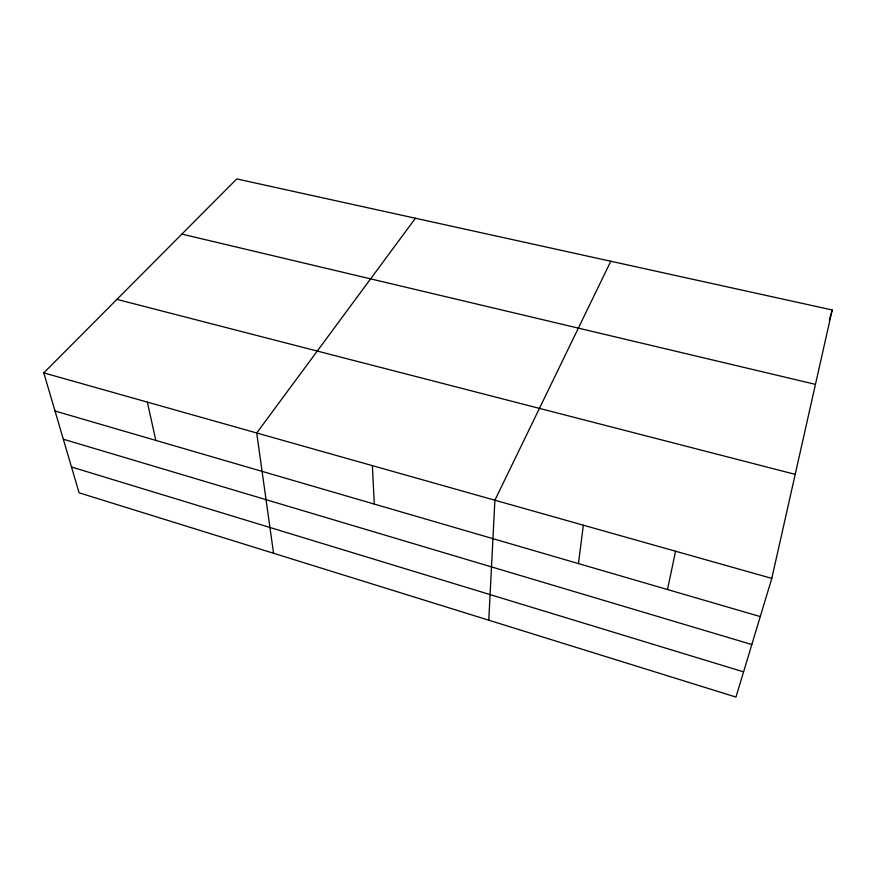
<?xml version="1.0" encoding="UTF-8"?>
<svg xmlns="http://www.w3.org/2000/svg" width="876" height="876" viewBox="0 0 876 876"><rect width="100%" height="100%" fill="white"/><g stroke="black" fill="none" stroke-linecap="round" stroke-linejoin="round"><path stroke-width="1.31" d="M488.786 620.208L494.896 500.229L610.791 261.245M578.456 563.586L583.35 525.195M667.501 589.537L675.571 551.234M771.789 578.39L832.2 309.973L236.761 178.923L43.8 372.88L79.092 492.805L735.971 697.077L771.789 578.39L43.8 372.88M829.265 320.211L832.2 309.973M415.41 218.244L256.712 432.985L273.553 553.282M181.869 234.1L815.457 384.367M116.924 299.384L795.2 474.365M55.024 411.019L760.269 616.584M63.324 439.215L751.827 644.539M71.503 466.996L743.582 671.87M147.354 402.117L155.819 440.398M372.377 465.638L374.293 504.083"/></g></svg>
